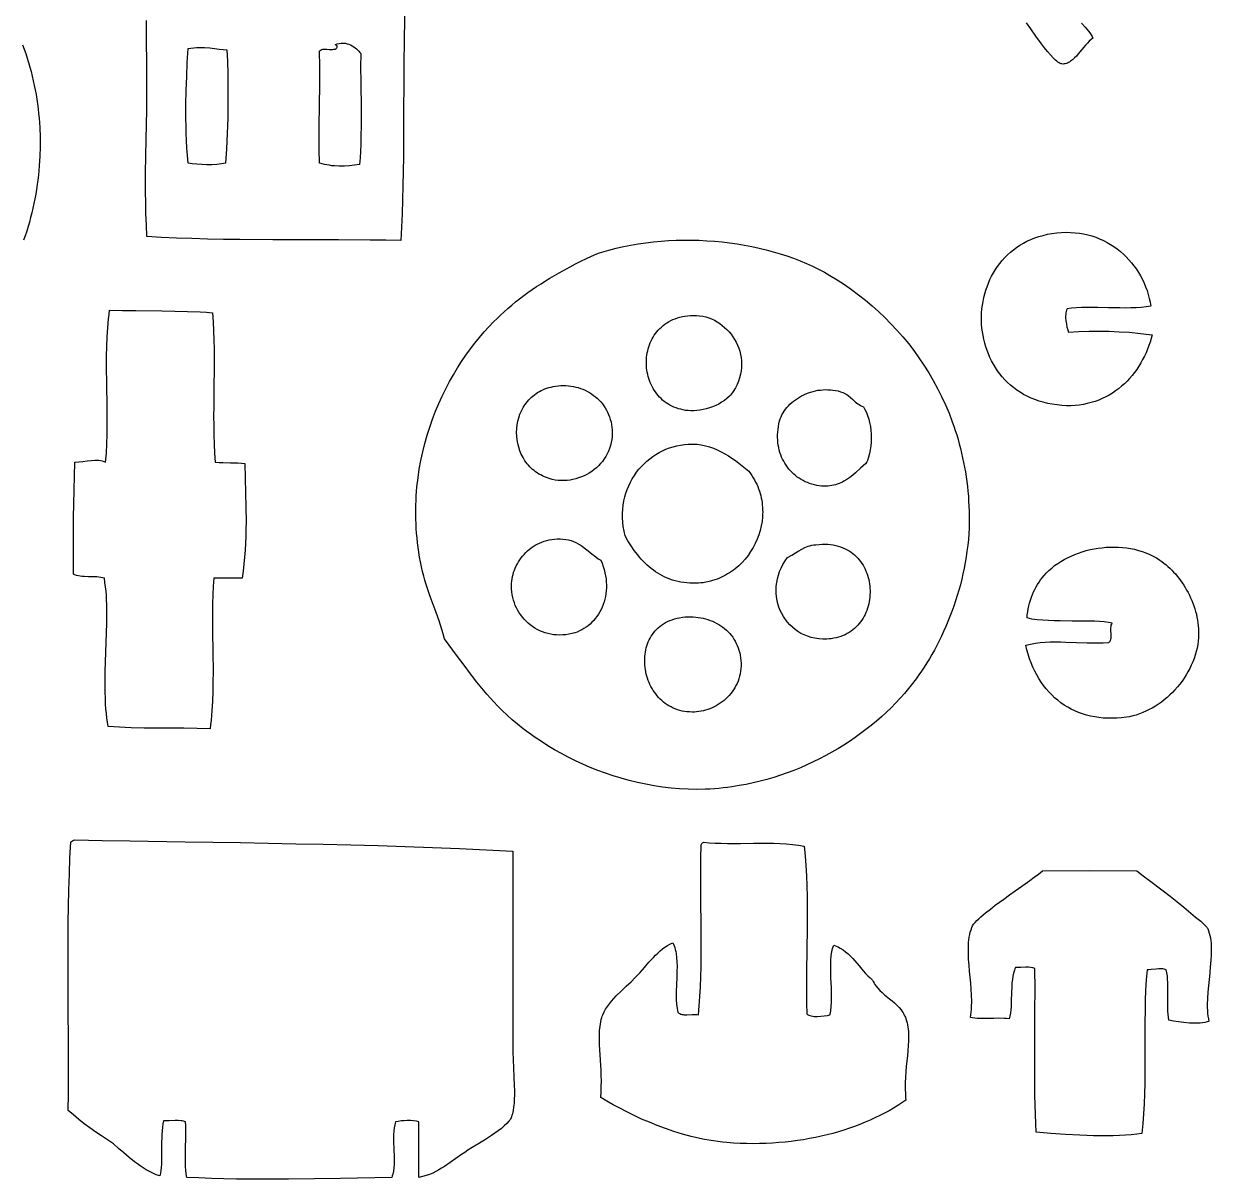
# Model space of a CAD drawing. Extents: x 4.8 to 43.2, y 0 to 48.
# Drawn here: x 24.42 to 35.92, y 25.02 to 36.21 of the extents above; entities that cross this region are included whole.
import ezdxf

# ---------------------------------------------------------------- set-up
doc = ezdxf.new("R2010")
doc.units = 0
doc.layers.add('Default_Layer', color=1, linetype='CONTINUOUS')

msp = doc.modelspace()

# ---------------------------------------------------------------- linework, layer by layer
at = {"layer": 'Default_Layer'}
for points in [[(28.105, 36.37), (28.101, 36.082), (28.098, 35.791), (28.095, 35.209), (28.093, 34.923), (28.09, 34.782), (28.088, 34.643), (28.084, 34.506), (28.079, 34.371), (28.074, 34.24), (28.067, 34.111), (28.067, 34.111), (27.922, 34.114), (27.772, 34.116), (27.464, 34.118), (26.828, 34.119), (26.509, 34.121), (26.352, 34.123), (26.196, 34.126), (26.044, 34.13), (25.895, 34.135), (25.75, 34.142), (25.609, 34.15), (25.604, 34.265), (25.6, 34.375), (25.598, 34.479), (25.596, 34.579), (25.596, 34.673), (25.596, 34.763), (25.598, 34.932), (25.602, 35.089), (25.606, 35.235), (25.609, 35.374), (25.609, 35.51), (25.607, 35.84), (25.606, 36.035), (25.606, 36.243)], [(34.658, 36.218), (34.693, 36.179), (34.725, 36.141), (34.739, 36.123), (34.751, 36.105), (34.761, 36.088), (34.769, 36.072), (34.751, 36.059), (34.733, 36.043), (34.716, 36.025), (34.698, 36.005), (34.663, 35.962), (34.627, 35.919), (34.609, 35.899), (34.59, 35.88), (34.572, 35.862), (34.552, 35.848), (34.542, 35.841), (34.532, 35.835), (34.522, 35.831), (34.512, 35.827), (34.501, 35.824), (34.491, 35.822), (34.48, 35.821), (34.469, 35.822), (34.461, 35.823), (34.451, 35.827), (34.442, 35.832), (34.431, 35.839), (34.42, 35.848), (34.408, 35.858), (34.383, 35.883), (34.357, 35.912), (34.329, 35.944), (34.301, 35.979), (34.273, 36.016), (34.217, 36.091), (34.167, 36.161), (34.125, 36.22)], [(24.405, 36.007), (24.421, 35.964), (24.436, 35.922), (24.45, 35.879), (24.463, 35.835), (24.476, 35.792), (24.487, 35.748), (24.498, 35.704), (24.509, 35.659), (24.518, 35.615), (24.527, 35.57), (24.535, 35.525), (24.543, 35.48), (24.549, 35.435), (24.555, 35.389), (24.56, 35.343), (24.565, 35.298), (24.568, 35.252), (24.571, 35.206), (24.575, 35.114), (24.575, 35.021), (24.573, 34.929), (24.567, 34.837), (24.563, 34.79), (24.559, 34.744), (24.553, 34.698), (24.547, 34.653), (24.54, 34.607), (24.533, 34.561), (24.524, 34.516), (24.515, 34.47), (24.505, 34.425), (24.495, 34.38), (24.483, 34.336), (24.471, 34.291), (24.459, 34.247), (24.445, 34.203), (24.431, 34.159), (24.415, 34.115)]]:
    msp.add_lwpolyline(points, dxfattribs=at)
for points in [[(27.668, 34.849), (27.619, 34.841), (27.569, 34.836), (27.521, 34.833), (27.472, 34.833), (27.424, 34.835), (27.4, 34.837), (27.376, 34.841), (27.352, 34.844), (27.328, 34.849), (27.305, 34.854), (27.281, 34.86), (27.278, 34.993), (27.277, 35.123), (27.278, 35.254), (27.279, 35.386), (27.282, 35.657), (27.282, 35.799), (27.281, 35.947), (27.288, 35.954), (27.295, 35.959), (27.303, 35.962), (27.312, 35.964), (27.321, 35.965), (27.331, 35.965), (27.352, 35.964), (27.374, 35.962), (27.397, 35.961), (27.409, 35.962), (27.42, 35.964), (27.432, 35.967), (27.443, 35.972), (27.448, 35.978), (27.451, 35.984), (27.452, 35.989), (27.452, 35.994), (27.45, 35.998), (27.446, 36.002), (27.44, 36.006), (27.431, 36.008), (27.452, 36.016), (27.472, 36.021), (27.491, 36.023), (27.51, 36.023), (27.529, 36.022), (27.547, 36.018), (27.565, 36.013), (27.581, 36.006), (27.597, 35.998), (27.612, 35.989), (27.626, 35.979), (27.639, 35.969), (27.651, 35.957), (27.662, 35.946), (27.672, 35.934), (27.68, 35.922), (27.678, 35.787), (27.679, 35.651), (27.682, 35.377), (27.682, 35.241), (27.681, 35.107), (27.679, 35.041), (27.677, 34.976), (27.673, 34.912), (27.668, 34.849)], [(26.382, 35.958), (26.385, 35.905), (26.388, 35.848), (26.393, 35.723), (26.394, 35.588), (26.394, 35.444), (26.391, 35.296), (26.386, 35.147), (26.379, 35.001), (26.37, 34.86), (26.351, 34.857), (26.33, 34.854), (26.286, 34.849), (26.238, 34.846), (26.189, 34.846), (26.14, 34.847), (26.092, 34.85), (26.048, 34.855), (26.008, 34.86), (26.002, 34.935), (25.997, 35.008), (25.993, 35.08), (25.99, 35.151), (25.988, 35.221), (25.987, 35.291), (25.986, 35.36), (25.986, 35.429), (25.989, 35.565), (25.994, 35.701), (26, 35.836), (26.008, 35.972), (26.035, 35.976), (26.062, 35.979), (26.089, 35.981), (26.116, 35.982), (26.142, 35.982), (26.168, 35.981), (26.217, 35.978), (26.264, 35.973), (26.308, 35.967), (26.347, 35.962), (26.382, 35.958)], [(35.33, 33.476), (35.285, 33.469), (35.237, 33.464), (35.188, 33.461), (35.136, 33.459), (35.084, 33.458), (35.03, 33.459), (34.921, 33.461), (34.813, 33.463), (34.76, 33.464), (34.708, 33.464), (34.658, 33.463), (34.609, 33.46), (34.563, 33.456), (34.519, 33.451), (34.514, 33.439), (34.51, 33.426), (34.507, 33.412), (34.506, 33.397), (34.505, 33.382), (34.505, 33.366), (34.507, 33.335), (34.512, 33.304), (34.518, 33.274), (34.525, 33.248), (34.532, 33.225), (34.634, 33.23), (34.733, 33.233), (34.829, 33.234), (34.926, 33.233), (35.024, 33.229), (35.125, 33.223), (35.231, 33.213), (35.343, 33.2), (35.334, 33.164), (35.323, 33.129), (35.311, 33.094), (35.298, 33.059), (35.284, 33.025), (35.268, 32.991), (35.251, 32.958), (35.233, 32.926), (35.214, 32.894), (35.194, 32.864), (35.172, 32.834), (35.149, 32.805), (35.125, 32.777), (35.1, 32.75), (35.074, 32.725), (35.047, 32.7), (35.018, 32.677), (34.989, 32.655), (34.958, 32.634), (34.927, 32.615), (34.894, 32.597), (34.86, 32.581), (34.825, 32.566), (34.79, 32.553), (34.753, 32.542), (34.715, 32.532), (34.677, 32.524), (34.637, 32.518), (34.596, 32.514), (34.555, 32.512), (34.512, 32.512), (34.469, 32.515), (34.422, 32.519), (34.376, 32.526), (34.332, 32.534), (34.289, 32.545), (34.248, 32.557), (34.208, 32.571), (34.17, 32.586), (34.133, 32.604), (34.097, 32.622), (34.064, 32.643), (34.031, 32.664), (34, 32.687), (33.971, 32.712), (33.943, 32.738), (33.916, 32.764), (33.891, 32.792), (33.868, 32.821), (33.846, 32.851), (33.825, 32.882), (33.806, 32.914), (33.788, 32.946), (33.772, 32.98), (33.757, 33.014), (33.744, 33.048), (33.732, 33.083), (33.722, 33.119), (33.713, 33.155), (33.706, 33.191), (33.7, 33.227), (33.695, 33.264), (33.692, 33.301), (33.691, 33.338), (33.691, 33.375), (33.692, 33.412), (33.695, 33.449), (33.7, 33.486), (33.706, 33.522), (33.713, 33.559), (33.722, 33.594), (33.732, 33.63), (33.744, 33.665), (33.757, 33.699), (33.772, 33.733), (33.788, 33.766), (33.806, 33.798), (33.825, 33.83), (33.845, 33.861), (33.867, 33.89), (33.891, 33.919), (33.916, 33.947), (33.942, 33.973), (33.97, 33.999), (33.999, 34.023), (34.03, 34.045), (34.062, 34.067), (34.096, 34.087), (34.131, 34.105), (34.168, 34.122), (34.206, 34.137), (34.246, 34.151), (34.287, 34.162), (34.329, 34.172), (34.373, 34.18), (34.419, 34.186), (34.464, 34.19), (34.509, 34.192), (34.553, 34.191), (34.596, 34.188), (34.638, 34.183), (34.679, 34.176), (34.72, 34.167), (34.759, 34.156), (34.797, 34.143), (34.834, 34.129), (34.871, 34.112), (34.906, 34.094), (34.94, 34.074), (34.973, 34.053), (35.004, 34.03), (35.035, 34.006), (35.064, 33.981), (35.092, 33.954), (35.118, 33.926), (35.144, 33.896), (35.167, 33.866), (35.19, 33.835), (35.211, 33.802), (35.23, 33.769), (35.248, 33.734), (35.265, 33.699), (35.28, 33.664), (35.293, 33.627), (35.305, 33.59), (35.315, 33.552), (35.323, 33.514), (35.33, 33.476)], [(28.491, 30.255), (28.479, 30.301), (28.466, 30.344), (28.453, 30.387), (28.439, 30.428), (28.411, 30.508), (28.382, 30.586), (28.353, 30.663), (28.326, 30.741), (28.313, 30.781), (28.301, 30.821), (28.289, 30.862), (28.279, 30.905), (28.268, 30.952), (28.259, 30.999), (28.25, 31.046), (28.242, 31.092), (28.235, 31.139), (28.23, 31.185), (28.225, 31.232), (28.22, 31.278), (28.217, 31.323), (28.215, 31.369), (28.213, 31.414), (28.212, 31.46), (28.212, 31.504), (28.213, 31.549), (28.215, 31.594), (28.217, 31.638), (28.22, 31.682), (28.224, 31.725), (28.234, 31.812), (28.246, 31.897), (28.262, 31.982), (28.28, 32.065), (28.3, 32.146), (28.323, 32.227), (28.348, 32.305), (28.375, 32.383), (28.404, 32.458), (28.435, 32.533), (28.468, 32.605), (28.503, 32.676), (28.539, 32.745), (28.577, 32.812), (28.616, 32.878), (28.656, 32.941), (28.698, 33.002), (28.741, 33.062), (28.784, 33.119), (28.829, 33.174), (28.874, 33.227), (28.92, 33.277), (28.966, 33.325), (28.999, 33.358), (29.033, 33.39), (29.068, 33.422), (29.104, 33.454), (29.141, 33.486), (29.179, 33.517), (29.218, 33.548), (29.258, 33.578), (29.298, 33.608), (29.34, 33.637), (29.382, 33.666), (29.425, 33.694), (29.468, 33.722), (29.512, 33.748), (29.557, 33.774), (29.602, 33.799), (29.707, 33.857), (29.759, 33.885), (29.812, 33.913), (29.864, 33.939), (29.915, 33.962), (29.965, 33.983), (29.99, 33.992), (30.014, 34), (30.083, 34.019), (30.153, 34.037), (30.223, 34.053), (30.295, 34.068), (30.367, 34.08), (30.44, 34.09), (30.513, 34.099), (30.587, 34.106), (30.661, 34.111), (30.735, 34.114), (30.809, 34.116), (30.883, 34.116), (30.957, 34.114), (31.031, 34.11), (31.105, 34.105), (31.178, 34.098), (31.251, 34.089), (31.324, 34.079), (31.395, 34.067), (31.466, 34.053), (31.536, 34.038), (31.605, 34.022), (31.673, 34.004), (31.74, 33.984), (31.806, 33.963), (31.87, 33.94), (31.933, 33.916), (31.995, 33.891), (32.054, 33.864), (32.112, 33.835), (32.169, 33.805), (32.223, 33.774), (32.294, 33.73), (32.364, 33.685), (32.433, 33.637), (32.5, 33.586), (32.566, 33.534), (32.631, 33.48), (32.694, 33.424), (32.755, 33.366), (32.814, 33.306), (32.872, 33.244), (32.928, 33.18), (32.983, 33.114), (33.035, 33.046), (33.085, 32.976), (33.133, 32.905), (33.18, 32.832), (33.223, 32.757), (33.265, 32.68), (33.304, 32.602), (33.341, 32.522), (33.376, 32.44), (33.407, 32.357), (33.422, 32.315), (33.437, 32.272), (33.45, 32.229), (33.463, 32.186), (33.475, 32.142), (33.487, 32.098), (33.498, 32.053), (33.508, 32.008), (33.517, 31.963), (33.526, 31.917), (33.534, 31.871), (33.541, 31.824), (33.548, 31.778), (33.554, 31.73), (33.558, 31.683), (33.563, 31.635), (33.566, 31.587), (33.569, 31.538), (33.57, 31.489), (33.571, 31.44), (33.571, 31.384), (33.57, 31.327), (33.567, 31.271), (33.563, 31.215), (33.557, 31.16), (33.55, 31.104), (33.542, 31.049), (33.533, 30.994), (33.523, 30.939), (33.511, 30.885), (33.499, 30.831), (33.486, 30.778), (33.471, 30.725), (33.456, 30.673), (33.439, 30.621), (33.422, 30.57), (33.404, 30.52), (33.385, 30.47), (33.366, 30.421), (33.345, 30.373), (33.324, 30.326), (33.303, 30.279), (33.28, 30.234), (33.258, 30.189), (33.234, 30.145), (33.21, 30.102), (33.186, 30.06), (33.161, 30.02), (33.136, 29.98), (33.111, 29.942), (33.085, 29.904), (33.059, 29.868), (33.022, 29.82), (32.984, 29.772), (32.944, 29.725), (32.902, 29.678), (32.859, 29.632), (32.815, 29.587), (32.769, 29.543), (32.722, 29.5), (32.673, 29.457), (32.623, 29.416), (32.572, 29.376), (32.52, 29.336), (32.466, 29.298), (32.411, 29.26), (32.356, 29.224), (32.299, 29.189), (32.241, 29.155), (32.182, 29.123), (32.122, 29.092), (32.061, 29.062), (31.999, 29.033), (31.937, 29.006), (31.873, 28.98), (31.809, 28.956), (31.745, 28.934), (31.679, 28.912), (31.613, 28.893), (31.546, 28.875), (31.479, 28.859), (31.411, 28.844), (31.343, 28.832), (31.274, 28.821), (31.231, 28.815), (31.189, 28.81), (31.146, 28.805), (31.104, 28.802), (31.061, 28.799), (31.019, 28.797), (30.935, 28.796), (30.851, 28.797), (30.767, 28.802), (30.684, 28.809), (30.602, 28.818), (30.52, 28.83), (30.439, 28.845), (30.359, 28.862), (30.28, 28.881), (30.202, 28.903), (30.125, 28.927), (30.049, 28.952), (29.974, 28.98), (29.901, 29.009), (29.829, 29.04), (29.758, 29.073), (29.689, 29.107), (29.622, 29.143), (29.556, 29.18), (29.491, 29.219), (29.429, 29.258), (29.368, 29.299), (29.31, 29.341), (29.253, 29.383), (29.199, 29.427), (29.146, 29.471), (29.096, 29.515), (29.048, 29.561), (29.003, 29.606), (28.969, 29.643), (28.935, 29.68), (28.902, 29.718), (28.869, 29.757), (28.805, 29.835), (28.742, 29.916), (28.68, 29.999), (28.618, 30.083), (28.491, 30.255)], [(26.245, 33.412), (26.251, 33.326), (26.255, 33.238), (26.258, 33.149), (26.259, 33.059), (26.26, 32.967), (26.259, 32.875), (26.258, 32.689), (26.256, 32.503), (26.255, 32.411), (26.256, 32.319), (26.257, 32.229), (26.26, 32.139), (26.264, 32.052), (26.27, 31.966), (26.307, 31.962), (26.344, 31.961), (26.418, 31.959), (26.49, 31.958), (26.524, 31.956), (26.557, 31.952), (26.565, 31.667), (26.568, 31.527), (26.569, 31.387), (26.568, 31.318), (26.567, 31.249), (26.564, 31.18), (26.56, 31.112), (26.555, 31.044), (26.549, 30.976), (26.541, 30.908), (26.532, 30.841), (26.395, 30.842), (26.258, 30.841), (26.252, 30.763), (26.248, 30.681), (26.245, 30.596), (26.244, 30.507), (26.244, 30.415), (26.245, 30.321), (26.247, 30.129), (26.249, 29.935), (26.248, 29.838), (26.246, 29.743), (26.243, 29.649), (26.238, 29.557), (26.23, 29.467), (26.225, 29.424), (26.22, 29.381), (26.096, 29.385), (25.968, 29.388), (25.708, 29.389), (25.581, 29.39), (25.458, 29.393), (25.399, 29.395), (25.342, 29.398), (25.287, 29.402), (25.234, 29.406), (25.227, 29.448), (25.221, 29.49), (25.216, 29.532), (25.212, 29.576), (25.209, 29.62), (25.207, 29.664), (25.204, 29.754), (25.204, 29.846), (25.206, 29.939), (25.209, 30.032), (25.212, 30.126), (25.219, 30.313), (25.221, 30.405), (25.222, 30.497), (25.22, 30.586), (25.219, 30.63), (25.216, 30.674), (25.213, 30.716), (25.209, 30.759), (25.203, 30.8), (25.197, 30.841), (25.181, 30.846), (25.163, 30.849), (25.144, 30.852), (25.125, 30.854), (25.084, 30.855), (25.043, 30.856), (25.002, 30.858), (24.982, 30.859), (24.963, 30.861), (24.945, 30.864), (24.927, 30.868), (24.911, 30.873), (24.897, 30.88), (24.897, 31.163), (24.899, 31.43), (24.903, 31.694), (24.91, 31.966), (24.951, 31.969), (24.99, 31.973), (25.03, 31.978), (25.068, 31.982), (25.105, 31.984), (25.123, 31.984), (25.141, 31.983), (25.159, 31.98), (25.176, 31.977), (25.192, 31.972), (25.209, 31.966), (25.216, 32.053), (25.221, 32.142), (25.224, 32.234), (25.225, 32.327), (25.224, 32.422), (25.223, 32.517), (25.22, 32.709), (25.218, 32.9), (25.218, 32.994), (25.22, 33.087), (25.223, 33.178), (25.229, 33.267), (25.236, 33.354), (25.242, 33.396), (25.247, 33.437), (25.373, 33.435), (25.5, 33.434), (25.753, 33.431), (25.879, 33.429), (26.003, 33.426), (26.125, 33.42), (26.185, 33.417), (26.245, 33.412)], [(30.9, 33.387), (30.931, 33.387), (30.961, 33.384), (30.991, 33.379), (31.02, 33.372), (31.049, 33.363), (31.077, 33.352), (31.104, 33.339), (31.13, 33.325), (31.156, 33.308), (31.18, 33.29), (31.203, 33.271), (31.226, 33.25), (31.246, 33.227), (31.266, 33.204), (31.284, 33.179), (31.3, 33.153), (31.315, 33.126), (31.328, 33.098), (31.34, 33.069), (31.349, 33.039), (31.357, 33.009), (31.363, 32.978), (31.366, 32.947), (31.367, 32.915), (31.366, 32.882), (31.363, 32.849), (31.357, 32.817), (31.348, 32.783), (31.337, 32.75), (31.323, 32.717), (31.307, 32.684), (31.287, 32.651), (31.279, 32.639), (31.269, 32.627), (31.259, 32.615), (31.249, 32.603), (31.226, 32.582), (31.201, 32.562), (31.174, 32.545), (31.146, 32.528), (31.117, 32.514), (31.087, 32.502), (31.056, 32.491), (31.025, 32.482), (30.994, 32.474), (30.964, 32.469), (30.934, 32.465), (30.905, 32.463), (30.877, 32.463), (30.85, 32.465), (30.825, 32.467), (30.801, 32.472), (30.778, 32.477), (30.755, 32.483), (30.733, 32.49), (30.712, 32.499), (30.692, 32.508), (30.673, 32.518), (30.654, 32.529), (30.636, 32.541), (30.619, 32.554), (30.603, 32.567), (30.587, 32.581), (30.572, 32.596), (30.558, 32.612), (30.545, 32.628), (30.533, 32.645), (30.521, 32.662), (30.511, 32.68), (30.501, 32.698), (30.492, 32.717), (30.483, 32.736), (30.476, 32.755), (30.469, 32.775), (30.463, 32.795), (30.458, 32.815), (30.454, 32.836), (30.451, 32.856), (30.448, 32.877), (30.447, 32.898), (30.446, 32.919), (30.446, 32.94), (30.447, 32.961), (30.448, 32.981), (30.451, 33.002), (30.454, 33.023), (30.458, 33.043), (30.463, 33.063), (30.469, 33.083), (30.476, 33.103), (30.483, 33.122), (30.492, 33.141), (30.501, 33.159), (30.511, 33.177), (30.522, 33.195), (30.534, 33.212), (30.547, 33.229), (30.561, 33.245), (30.575, 33.26), (30.591, 33.274), (30.607, 33.288), (30.624, 33.301), (30.642, 33.314), (30.661, 33.325), (30.681, 33.336), (30.702, 33.346), (30.723, 33.355), (30.746, 33.363), (30.769, 33.369), (30.794, 33.375), (30.819, 33.38), (30.845, 33.383), (30.872, 33.386), (30.9, 33.387)], [(29.565, 32.701), (29.591, 32.705), (29.616, 32.707), (29.641, 32.707), (29.666, 32.707), (29.69, 32.705), (29.715, 32.702), (29.739, 32.698), (29.763, 32.693), (29.786, 32.687), (29.809, 32.679), (29.831, 32.671), (29.853, 32.661), (29.874, 32.65), (29.895, 32.639), (29.915, 32.626), (29.934, 32.612), (29.953, 32.598), (29.971, 32.582), (29.988, 32.566), (30.004, 32.548), (30.019, 32.53), (30.033, 32.511), (30.047, 32.491), (30.059, 32.47), (30.07, 32.449), (30.08, 32.427), (30.089, 32.404), (30.096, 32.38), (30.103, 32.355), (30.108, 32.33), (30.112, 32.304), (30.114, 32.278), (30.115, 32.246), (30.114, 32.215), (30.111, 32.185), (30.105, 32.155), (30.098, 32.126), (30.089, 32.098), (30.078, 32.071), (30.066, 32.045), (30.052, 32.02), (30.036, 31.996), (30.019, 31.973), (30.001, 31.951), (29.981, 31.93), (29.961, 31.911), (29.939, 31.893), (29.916, 31.876), (29.892, 31.86), (29.868, 31.846), (29.842, 31.833), (29.816, 31.822), (29.789, 31.812), (29.762, 31.803), (29.734, 31.797), (29.706, 31.792), (29.678, 31.788), (29.649, 31.787), (29.62, 31.787), (29.591, 31.789), (29.562, 31.792), (29.534, 31.798), (29.505, 31.806), (29.477, 31.816), (29.458, 31.823), (29.44, 31.832), (29.422, 31.841), (29.405, 31.85), (29.389, 31.861), (29.373, 31.872), (29.358, 31.883), (29.343, 31.895), (29.33, 31.908), (29.316, 31.921), (29.304, 31.935), (29.292, 31.949), (29.281, 31.963), (29.27, 31.978), (29.251, 32.009), (29.234, 32.042), (29.22, 32.075), (29.209, 32.11), (29.2, 32.145), (29.193, 32.181), (29.19, 32.217), (29.189, 32.253), (29.19, 32.29), (29.194, 32.326), (29.201, 32.361), (29.21, 32.396), (29.221, 32.43), (29.236, 32.463), (29.253, 32.495), (29.262, 32.51), (29.272, 32.525), (29.283, 32.54), (29.295, 32.554), (29.307, 32.568), (29.319, 32.581), (29.333, 32.594), (29.347, 32.606), (29.361, 32.618), (29.377, 32.629), (29.392, 32.639), (29.409, 32.649), (29.426, 32.658), (29.444, 32.666), (29.463, 32.674), (29.482, 32.681), (29.502, 32.687), (29.522, 32.693), (29.544, 32.698), (29.565, 32.701)], [(32.547, 32.501), (32.555, 32.489), (32.562, 32.476), (32.576, 32.447), (32.588, 32.416), (32.598, 32.383), (32.607, 32.348), (32.614, 32.312), (32.619, 32.275), (32.622, 32.236), (32.623, 32.198), (32.622, 32.16), (32.619, 32.122), (32.613, 32.085), (32.606, 32.049), (32.597, 32.015), (32.585, 31.982), (32.579, 31.967), (32.572, 31.952), (32.546, 31.93), (32.52, 31.907), (32.469, 31.861), (32.443, 31.839), (32.415, 31.818), (32.387, 31.798), (32.358, 31.78), (32.343, 31.772), (32.327, 31.764), (32.311, 31.758), (32.294, 31.751), (32.277, 31.746), (32.26, 31.741), (32.241, 31.738), (32.223, 31.735), (32.203, 31.733), (32.183, 31.732), (32.163, 31.733), (32.141, 31.734), (32.119, 31.737), (32.096, 31.74), (32.072, 31.746), (32.048, 31.752), (32.026, 31.759), (32.005, 31.767), (31.984, 31.776), (31.964, 31.786), (31.945, 31.797), (31.926, 31.809), (31.907, 31.821), (31.89, 31.835), (31.873, 31.85), (31.856, 31.865), (31.841, 31.881), (31.826, 31.898), (31.812, 31.916), (31.799, 31.935), (31.786, 31.954), (31.775, 31.974), (31.765, 31.994), (31.755, 32.015), (31.746, 32.037), (31.739, 32.06), (31.732, 32.083), (31.727, 32.106), (31.722, 32.13), (31.719, 32.154), (31.717, 32.179), (31.716, 32.205), (31.716, 32.23), (31.717, 32.257), (31.72, 32.283), (31.724, 32.31), (31.729, 32.337), (31.736, 32.364), (31.742, 32.384), (31.75, 32.404), (31.758, 32.423), (31.769, 32.442), (31.78, 32.46), (31.792, 32.477), (31.806, 32.494), (31.821, 32.511), (31.836, 32.527), (31.853, 32.542), (31.871, 32.557), (31.889, 32.57), (31.908, 32.583), (31.928, 32.596), (31.949, 32.607), (31.97, 32.618), (31.991, 32.627), (32.014, 32.636), (32.036, 32.644), (32.06, 32.65), (32.083, 32.656), (32.107, 32.661), (32.131, 32.664), (32.155, 32.666), (32.179, 32.668), (32.204, 32.667), (32.228, 32.666), (32.252, 32.664), (32.277, 32.66), (32.301, 32.655), (32.325, 32.648), (32.348, 32.64), (32.362, 32.634), (32.374, 32.627), (32.387, 32.619), (32.399, 32.611), (32.422, 32.591), (32.445, 32.571), (32.468, 32.551), (32.492, 32.531), (32.505, 32.523), (32.518, 32.515), (32.532, 32.507), (32.547, 32.501)], [(31.437, 31.877), (31.452, 31.857), (31.467, 31.836), (31.48, 31.815), (31.492, 31.794), (31.503, 31.773), (31.514, 31.751), (31.523, 31.729), (31.532, 31.707), (31.54, 31.685), (31.547, 31.663), (31.553, 31.641), (31.558, 31.618), (31.562, 31.596), (31.566, 31.573), (31.568, 31.55), (31.57, 31.528), (31.571, 31.505), (31.572, 31.482), (31.571, 31.46), (31.57, 31.437), (31.565, 31.392), (31.557, 31.348), (31.547, 31.304), (31.534, 31.261), (31.518, 31.219), (31.499, 31.177), (31.479, 31.138), (31.455, 31.099), (31.43, 31.062), (31.402, 31.027), (31.372, 30.994), (31.34, 30.962), (31.306, 30.933), (31.288, 30.919), (31.27, 30.906), (31.251, 30.894), (31.232, 30.882), (31.213, 30.87), (31.193, 30.86), (31.172, 30.85), (31.152, 30.841), (31.13, 30.832), (31.109, 30.825), (31.087, 30.818), (31.065, 30.812), (31.042, 30.806), (31.02, 30.802), (30.996, 30.798), (30.973, 30.796), (30.949, 30.794), (30.925, 30.793), (30.895, 30.793), (30.865, 30.794), (30.836, 30.796), (30.807, 30.799), (30.779, 30.804), (30.752, 30.809), (30.725, 30.816), (30.699, 30.823), (30.674, 30.832), (30.649, 30.842), (30.625, 30.852), (30.601, 30.864), (30.578, 30.876), (30.556, 30.89), (30.534, 30.904), (30.513, 30.919), (30.492, 30.935), (30.472, 30.952), (30.452, 30.969), (30.433, 30.987), (30.414, 31.006), (30.396, 31.025), (30.378, 31.046), (30.361, 31.067), (30.328, 31.11), (30.297, 31.156), (30.267, 31.204), (30.239, 31.253), (30.229, 31.298), (30.222, 31.341), (30.217, 31.385), (30.215, 31.427), (30.214, 31.469), (30.217, 31.51), (30.221, 31.55), (30.228, 31.59), (30.236, 31.628), (30.247, 31.666), (30.26, 31.702), (30.274, 31.737), (30.291, 31.772), (30.309, 31.805), (30.329, 31.836), (30.35, 31.867), (30.373, 31.896), (30.397, 31.924), (30.423, 31.95), (30.45, 31.975), (30.478, 31.998), (30.507, 32.02), (30.538, 32.04), (30.57, 32.059), (30.602, 32.075), (30.635, 32.09), (30.67, 32.103), (30.704, 32.114), (30.74, 32.124), (30.776, 32.131), (30.813, 32.136), (30.85, 32.139), (30.872, 32.14), (30.893, 32.14), (30.915, 32.139), (30.936, 32.138), (30.956, 32.135), (30.977, 32.132), (31.017, 32.124), (31.056, 32.113), (31.095, 32.1), (31.132, 32.084), (31.169, 32.066), (31.205, 32.047), (31.24, 32.026), (31.274, 32.004), (31.308, 31.98), (31.341, 31.955), (31.374, 31.93), (31.437, 31.877)], [(30.003, 31.016), (30.016, 30.986), (30.027, 30.955), (30.036, 30.924), (30.044, 30.894), (30.05, 30.864), (30.055, 30.834), (30.057, 30.805), (30.059, 30.775), (30.058, 30.747), (30.057, 30.718), (30.053, 30.691), (30.049, 30.664), (30.043, 30.637), (30.036, 30.611), (30.027, 30.586), (30.017, 30.561), (30.006, 30.537), (29.994, 30.514), (29.981, 30.492), (29.967, 30.471), (29.951, 30.451), (29.935, 30.432), (29.918, 30.414), (29.9, 30.397), (29.881, 30.381), (29.861, 30.366), (29.84, 30.353), (29.819, 30.34), (29.797, 30.33), (29.774, 30.32), (29.751, 30.312), (29.727, 30.306), (29.696, 30.299), (29.665, 30.294), (29.635, 30.292), (29.605, 30.291), (29.576, 30.292), (29.547, 30.294), (29.519, 30.299), (29.491, 30.305), (29.465, 30.313), (29.439, 30.322), (29.413, 30.333), (29.389, 30.345), (29.366, 30.358), (29.343, 30.373), (29.321, 30.389), (29.301, 30.406), (29.281, 30.424), (29.263, 30.443), (29.245, 30.464), (29.229, 30.485), (29.214, 30.507), (29.2, 30.53), (29.188, 30.554), (29.176, 30.578), (29.167, 30.603), (29.158, 30.629), (29.151, 30.655), (29.146, 30.682), (29.142, 30.709), (29.14, 30.737), (29.139, 30.765), (29.14, 30.793), (29.142, 30.814), (29.145, 30.835), (29.149, 30.857), (29.154, 30.878), (29.16, 30.899), (29.168, 30.919), (29.176, 30.94), (29.185, 30.96), (29.196, 30.98), (29.207, 31), (29.219, 31.019), (29.232, 31.037), (29.246, 31.055), (29.261, 31.072), (29.277, 31.089), (29.293, 31.105), (29.311, 31.12), (29.329, 31.134), (29.348, 31.148), (29.368, 31.16), (29.389, 31.172), (29.411, 31.182), (29.433, 31.191), (29.456, 31.2), (29.48, 31.206), (29.504, 31.212), (29.53, 31.216), (29.555, 31.219), (29.582, 31.221), (29.609, 31.221), (29.637, 31.22), (29.666, 31.217), (29.692, 31.212), (29.717, 31.205), (29.741, 31.197), (29.763, 31.187), (29.784, 31.175), (29.805, 31.163), (29.824, 31.15), (29.843, 31.136), (29.881, 31.106), (29.919, 31.075), (29.939, 31.06), (29.959, 31.045), (29.98, 31.03), (30.003, 31.016)], [(31.811, 31.041), (31.854, 31.065), (31.89, 31.086), (31.922, 31.106), (31.951, 31.123), (31.981, 31.138), (31.996, 31.144), (32.012, 31.15), (32.028, 31.155), (32.046, 31.16), (32.066, 31.163), (32.086, 31.166), (32.117, 31.169), (32.146, 31.171), (32.174, 31.171), (32.202, 31.17), (32.229, 31.167), (32.254, 31.164), (32.279, 31.159), (32.303, 31.152), (32.326, 31.145), (32.348, 31.137), (32.369, 31.127), (32.39, 31.117), (32.409, 31.106), (32.428, 31.093), (32.445, 31.08), (32.462, 31.066), (32.478, 31.051), (32.493, 31.036), (32.507, 31.02), (32.52, 31.003), (32.532, 30.985), (32.543, 30.967), (32.554, 30.948), (32.564, 30.929), (32.572, 30.91), (32.58, 30.89), (32.587, 30.87), (32.593, 30.849), (32.598, 30.828), (32.603, 30.807), (32.606, 30.786), (32.609, 30.764), (32.61, 30.742), (32.611, 30.721), (32.611, 30.699), (32.61, 30.678), (32.608, 30.656), (32.606, 30.634), (32.602, 30.613), (32.598, 30.592), (32.592, 30.571), (32.586, 30.551), (32.579, 30.53), (32.571, 30.51), (32.563, 30.491), (32.553, 30.472), (32.543, 30.453), (32.531, 30.435), (32.519, 30.418), (32.506, 30.401), (32.492, 30.385), (32.478, 30.37), (32.462, 30.355), (32.446, 30.341), (32.428, 30.328), (32.41, 30.316), (32.391, 30.305), (32.371, 30.294), (32.351, 30.285), (32.329, 30.277), (32.307, 30.27), (32.284, 30.264), (32.26, 30.259), (32.235, 30.255), (32.214, 30.253), (32.193, 30.252), (32.173, 30.252), (32.153, 30.252), (32.114, 30.254), (32.077, 30.26), (32.041, 30.268), (32.006, 30.279), (31.974, 30.292), (31.942, 30.307), (31.913, 30.325), (31.885, 30.344), (31.859, 30.366), (31.834, 30.389), (31.812, 30.414), (31.791, 30.441), (31.773, 30.469), (31.756, 30.498), (31.742, 30.529), (31.729, 30.56), (31.719, 30.593), (31.712, 30.626), (31.706, 30.66), (31.703, 30.695), (31.702, 30.729), (31.703, 30.765), (31.708, 30.8), (31.714, 30.835), (31.724, 30.871), (31.736, 30.906), (31.75, 30.94), (31.768, 30.975), (31.788, 31.008), (31.811, 31.041)], [(34.12, 30.192), (34.165, 30.203), (34.212, 30.211), (34.259, 30.217), (34.307, 30.221), (34.356, 30.224), (34.406, 30.225), (34.456, 30.224), (34.507, 30.223), (34.61, 30.22), (34.714, 30.216), (34.765, 30.215), (34.817, 30.214), (34.868, 30.215), (34.92, 30.217), (34.924, 30.219), (34.928, 30.222), (34.935, 30.23), (34.94, 30.239), (34.943, 30.25), (34.945, 30.262), (34.946, 30.275), (34.945, 30.304), (34.944, 30.333), (34.944, 30.361), (34.945, 30.374), (34.947, 30.386), (34.951, 30.397), (34.956, 30.406), (34.938, 30.41), (34.919, 30.413), (34.878, 30.418), (34.833, 30.422), (34.784, 30.424), (34.733, 30.426), (34.679, 30.426), (34.567, 30.426), (34.452, 30.427), (34.394, 30.428), (34.338, 30.43), (34.283, 30.434), (34.23, 30.439), (34.179, 30.446), (34.155, 30.451), (34.132, 30.456), (34.134, 30.486), (34.138, 30.515), (34.143, 30.544), (34.149, 30.573), (34.156, 30.601), (34.164, 30.629), (34.174, 30.656), (34.184, 30.682), (34.195, 30.708), (34.207, 30.733), (34.22, 30.757), (34.234, 30.781), (34.248, 30.803), (34.263, 30.825), (34.279, 30.846), (34.296, 30.866), (34.319, 30.892), (34.344, 30.917), (34.37, 30.94), (34.398, 30.963), (34.428, 30.984), (34.458, 31.004), (34.491, 31.023), (34.524, 31.04), (34.558, 31.056), (34.593, 31.071), (34.63, 31.085), (34.666, 31.097), (34.704, 31.108), (34.742, 31.118), (34.781, 31.126), (34.82, 31.132), (34.859, 31.137), (34.899, 31.141), (34.938, 31.143), (34.978, 31.143), (35.017, 31.142), (35.057, 31.139), (35.096, 31.135), (35.134, 31.129), (35.172, 31.121), (35.21, 31.111), (35.247, 31.1), (35.283, 31.087), (35.319, 31.072), (35.353, 31.055), (35.386, 31.037), (35.418, 31.016), (35.438, 31.002), (35.457, 30.988), (35.477, 30.972), (35.495, 30.956), (35.514, 30.938), (35.532, 30.92), (35.55, 30.901), (35.568, 30.882), (35.585, 30.861), (35.602, 30.84), (35.618, 30.819), (35.634, 30.796), (35.649, 30.773), (35.663, 30.75), (35.677, 30.726), (35.691, 30.702), (35.703, 30.677), (35.715, 30.651), (35.727, 30.626), (35.737, 30.599), (35.747, 30.573), (35.756, 30.546), (35.764, 30.519), (35.771, 30.492), (35.777, 30.464), (35.782, 30.436), (35.786, 30.408), (35.79, 30.38), (35.792, 30.352), (35.793, 30.324), (35.793, 30.295), (35.792, 30.267), (35.789, 30.233), (35.785, 30.198), (35.778, 30.164), (35.77, 30.13), (35.76, 30.097), (35.749, 30.064), (35.737, 30.031), (35.722, 29.998), (35.707, 29.966), (35.69, 29.935), (35.672, 29.904), (35.652, 29.874), (35.632, 29.845), (35.61, 29.816), (35.587, 29.788), (35.564, 29.761), (35.539, 29.735), (35.513, 29.711), (35.487, 29.687), (35.46, 29.664), (35.432, 29.642), (35.403, 29.622), (35.374, 29.602), (35.344, 29.584), (35.314, 29.568), (35.283, 29.553), (35.252, 29.539), (35.221, 29.527), (35.189, 29.516), (35.157, 29.507), (35.125, 29.5), (35.093, 29.495), (35.047, 29.489), (35.001, 29.485), (34.957, 29.484), (34.913, 29.484), (34.87, 29.486), (34.828, 29.491), (34.787, 29.497), (34.746, 29.505), (34.707, 29.515), (34.668, 29.527), (34.631, 29.541), (34.594, 29.556), (34.559, 29.573), (34.525, 29.592), (34.491, 29.613), (34.459, 29.635), (34.428, 29.659), (34.398, 29.684), (34.37, 29.711), (34.342, 29.74), (34.316, 29.77), (34.291, 29.801), (34.268, 29.834), (34.246, 29.869), (34.225, 29.905), (34.206, 29.942), (34.188, 29.98), (34.171, 30.02), (34.156, 30.061), (34.143, 30.104), (34.131, 30.147), (34.12, 30.192)], [(30.85, 30.467), (30.875, 30.468), (30.899, 30.467), (30.924, 30.465), (30.948, 30.462), (30.972, 30.459), (30.995, 30.454), (31.018, 30.448), (31.041, 30.441), (31.063, 30.433), (31.085, 30.425), (31.106, 30.415), (31.127, 30.404), (31.147, 30.393), (31.166, 30.38), (31.185, 30.367), (31.203, 30.353), (31.22, 30.338), (31.236, 30.322), (31.252, 30.305), (31.267, 30.288), (31.281, 30.269), (31.293, 30.25), (31.305, 30.23), (31.316, 30.21), (31.326, 30.188), (31.335, 30.166), (31.342, 30.143), (31.349, 30.12), (31.354, 30.095), (31.358, 30.07), (31.361, 30.045), (31.362, 30.019), (31.362, 29.992), (31.361, 29.966), (31.358, 29.94), (31.353, 29.915), (31.348, 29.891), (31.341, 29.867), (31.333, 29.844), (31.324, 29.822), (31.313, 29.801), (31.302, 29.78), (31.289, 29.76), (31.276, 29.741), (31.262, 29.723), (31.247, 29.705), (31.231, 29.688), (31.214, 29.672), (31.197, 29.657), (31.179, 29.643), (31.16, 29.63), (31.141, 29.618), (31.122, 29.606), (31.101, 29.596), (31.081, 29.586), (31.06, 29.577), (31.039, 29.57), (31.018, 29.563), (30.997, 29.557), (30.975, 29.553), (30.953, 29.549), (30.932, 29.547), (30.91, 29.545), (30.888, 29.545), (30.863, 29.546), (30.838, 29.548), (30.814, 29.551), (30.791, 29.555), (30.768, 29.561), (30.746, 29.567), (30.725, 29.575), (30.704, 29.584), (30.684, 29.594), (30.664, 29.604), (30.646, 29.616), (30.628, 29.629), (30.611, 29.642), (30.594, 29.656), (30.579, 29.671), (30.564, 29.686), (30.549, 29.703), (30.536, 29.72), (30.523, 29.737), (30.511, 29.755), (30.5, 29.773), (30.49, 29.792), (30.48, 29.812), (30.471, 29.831), (30.463, 29.852), (30.456, 29.872), (30.45, 29.893), (30.444, 29.913), (30.44, 29.934), (30.436, 29.956), (30.433, 29.977), (30.43, 29.998), (30.429, 30.02), (30.429, 30.041), (30.429, 30.062), (30.43, 30.083), (30.433, 30.104), (30.436, 30.125), (30.44, 30.146), (30.444, 30.166), (30.45, 30.186), (30.457, 30.206), (30.464, 30.225), (30.473, 30.244), (30.483, 30.262), (30.493, 30.28), (30.504, 30.297), (30.517, 30.314), (30.53, 30.33), (30.544, 30.345), (30.56, 30.36), (30.576, 30.374), (30.593, 30.387), (30.611, 30.399), (30.63, 30.411), (30.651, 30.421), (30.672, 30.431), (30.694, 30.439), (30.718, 30.447), (30.742, 30.453), (30.767, 30.459), (30.794, 30.463), (30.821, 30.466), (30.85, 30.467)], [(24.91, 28.308), (25.177, 28.302), (25.444, 28.297), (25.979, 28.288), (26.515, 28.28), (27.05, 28.27), (27.316, 28.265), (27.582, 28.259), (27.847, 28.252), (28.111, 28.244), (28.374, 28.234), (28.635, 28.224), (28.895, 28.211), (29.153, 28.197), (29.153, 26.249), (29.155, 26.178), (29.158, 26.097), (29.163, 26.011), (29.166, 25.923), (29.167, 25.88), (29.167, 25.837), (29.166, 25.796), (29.164, 25.757), (29.16, 25.719), (29.155, 25.685), (29.148, 25.653), (29.144, 25.639), (29.14, 25.625), (29.135, 25.615), (29.129, 25.604), (29.122, 25.593), (29.114, 25.582), (29.093, 25.559), (29.069, 25.536), (29.041, 25.512), (29.011, 25.488), (28.979, 25.465), (28.946, 25.442), (28.878, 25.399), (28.814, 25.359), (28.758, 25.326), (28.716, 25.3), (28.686, 25.28), (28.656, 25.26), (28.6, 25.22), (28.546, 25.181), (28.491, 25.144), (28.463, 25.126), (28.435, 25.11), (28.406, 25.094), (28.376, 25.08), (28.345, 25.067), (28.312, 25.056), (28.278, 25.046), (28.242, 25.038), (28.242, 25.575), (28.231, 25.579), (28.218, 25.582), (28.19, 25.587), (28.161, 25.589), (28.13, 25.589), (28.099, 25.587), (28.07, 25.584), (28.042, 25.58), (28.017, 25.575), (28.012, 25.562), (28.009, 25.547), (28.003, 25.517), (27.999, 25.486), (27.997, 25.452), (27.997, 25.418), (27.998, 25.383), (28, 25.31), (28.003, 25.237), (28.003, 25.202), (28.003, 25.166), (28, 25.132), (27.996, 25.099), (27.989, 25.068), (27.985, 25.053), (27.98, 25.038), (27.483, 25.028), (27.231, 25.023), (26.979, 25.02), (26.727, 25.02), (26.602, 25.02), (26.478, 25.022), (26.355, 25.024), (26.234, 25.028), (26.113, 25.032), (25.995, 25.038), (25.99, 25.072), (25.987, 25.106), (25.984, 25.139), (25.983, 25.172), (25.982, 25.239), (25.982, 25.305), (25.985, 25.438), (25.985, 25.506), (25.985, 25.54), (25.983, 25.575), (25.973, 25.58), (25.963, 25.583), (25.951, 25.586), (25.939, 25.587), (25.913, 25.589), (25.884, 25.589), (25.826, 25.586), (25.798, 25.586), (25.771, 25.587), (25.764, 25.556), (25.759, 25.524), (25.756, 25.489), (25.753, 25.454), (25.752, 25.418), (25.751, 25.382), (25.751, 25.308), (25.751, 25.236), (25.75, 25.201), (25.749, 25.167), (25.747, 25.135), (25.744, 25.105), (25.739, 25.077), (25.733, 25.052), (25.698, 25.064), (25.665, 25.079), (25.633, 25.095), (25.603, 25.111), (25.573, 25.129), (25.545, 25.148), (25.517, 25.168), (25.49, 25.188), (25.437, 25.231), (25.386, 25.275), (25.335, 25.319), (25.284, 25.364), (25.226, 25.401), (25.169, 25.439), (25.113, 25.477), (25.057, 25.517), (25.002, 25.557), (24.949, 25.599), (24.897, 25.642), (24.847, 25.687), (24.848, 25.851), (24.849, 26.016), (24.848, 26.348), (24.847, 26.681), (24.845, 27.013), (24.846, 27.341), (24.847, 27.503), (24.849, 27.663), (24.853, 27.822), (24.858, 27.978), (24.864, 28.132), (24.872, 28.283), (24.88, 28.291), (24.889, 28.298), (24.899, 28.304), (24.91, 28.308)], [(31.973, 28.247), (31.983, 28.153), (31.99, 28.057), (31.995, 27.96), (31.999, 27.86), (32.001, 27.759), (32.002, 27.657), (32.002, 27.554), (32.001, 27.45), (31.996, 27.033), (31.995, 26.929), (31.995, 26.826), (31.996, 26.724), (31.998, 26.623), (32.006, 26.616), (32.017, 26.609), (32.028, 26.605), (32.042, 26.601), (32.056, 26.598), (32.071, 26.597), (32.087, 26.596), (32.103, 26.596), (32.136, 26.598), (32.168, 26.602), (32.198, 26.607), (32.223, 26.612), (32.227, 26.631), (32.23, 26.651), (32.235, 26.692), (32.238, 26.736), (32.239, 26.781), (32.238, 26.827), (32.237, 26.874), (32.233, 26.969), (32.231, 27.015), (32.23, 27.061), (32.23, 27.104), (32.232, 27.146), (32.235, 27.186), (32.24, 27.223), (32.244, 27.24), (32.249, 27.256), (32.254, 27.271), (32.26, 27.286), (32.276, 27.28), (32.292, 27.273), (32.307, 27.266), (32.322, 27.258), (32.35, 27.241), (32.375, 27.223), (32.4, 27.202), (32.423, 27.181), (32.444, 27.158), (32.465, 27.134), (32.506, 27.086), (32.546, 27.037), (32.567, 27.014), (32.589, 26.991), (32.611, 26.969), (32.635, 26.949), (32.642, 26.934), (32.65, 26.92), (32.658, 26.907), (32.666, 26.894), (32.685, 26.87), (32.706, 26.848), (32.728, 26.827), (32.752, 26.807), (32.8, 26.767), (32.824, 26.747), (32.848, 26.727), (32.871, 26.706), (32.893, 26.683), (32.913, 26.659), (32.922, 26.646), (32.931, 26.633), (32.939, 26.619), (32.946, 26.604), (32.953, 26.589), (32.959, 26.573), (32.965, 26.554), (32.97, 26.534), (32.975, 26.514), (32.978, 26.493), (32.981, 26.472), (32.983, 26.45), (32.984, 26.406), (32.984, 26.36), (32.981, 26.314), (32.977, 26.265), (32.973, 26.216), (32.962, 26.114), (32.958, 26.061), (32.954, 26.008), (32.952, 25.954), (32.952, 25.899), (32.954, 25.843), (32.956, 25.815), (32.959, 25.787), (32.92, 25.76), (32.879, 25.734), (32.838, 25.708), (32.795, 25.683), (32.751, 25.659), (32.705, 25.636), (32.659, 25.613), (32.611, 25.592), (32.563, 25.571), (32.513, 25.551), (32.462, 25.532), (32.411, 25.513), (32.358, 25.496), (32.305, 25.48), (32.25, 25.464), (32.195, 25.45), (32.139, 25.437), (32.082, 25.424), (32.025, 25.413), (31.967, 25.403), (31.908, 25.394), (31.848, 25.386), (31.788, 25.379), (31.727, 25.374), (31.666, 25.369), (31.604, 25.366), (31.542, 25.365), (31.48, 25.364), (31.417, 25.365), (31.353, 25.367), (31.29, 25.37), (31.226, 25.375), (31.182, 25.379), (31.138, 25.385), (31.094, 25.391), (31.051, 25.398), (31.007, 25.406), (30.964, 25.415), (30.921, 25.424), (30.879, 25.435), (30.795, 25.457), (30.712, 25.482), (30.631, 25.51), (30.551, 25.539), (30.474, 25.571), (30.399, 25.603), (30.326, 25.637), (30.255, 25.672), (30.187, 25.707), (30.123, 25.742), (30.061, 25.777), (30.003, 25.812), (30.007, 25.866), (30.009, 25.919), (30.01, 25.972), (30.009, 26.024), (30.006, 26.076), (30.004, 26.126), (29.997, 26.226), (29.994, 26.274), (29.992, 26.322), (29.991, 26.369), (29.991, 26.414), (29.993, 26.459), (29.997, 26.503), (30.004, 26.545), (30.009, 26.566), (30.014, 26.587), (30.018, 26.6), (30.023, 26.613), (30.036, 26.64), (30.05, 26.666), (30.068, 26.693), (30.087, 26.719), (30.108, 26.744), (30.131, 26.77), (30.154, 26.795), (30.203, 26.843), (30.251, 26.889), (30.297, 26.933), (30.338, 26.974), (30.384, 27.023), (30.428, 27.072), (30.47, 27.121), (30.513, 27.167), (30.534, 27.19), (30.556, 27.211), (30.578, 27.231), (30.601, 27.25), (30.625, 27.268), (30.649, 27.284), (30.674, 27.298), (30.7, 27.311), (30.707, 27.296), (30.714, 27.28), (30.72, 27.263), (30.725, 27.245), (30.729, 27.227), (30.733, 27.207), (30.738, 27.167), (30.741, 27.124), (30.742, 27.08), (30.741, 27.034), (30.74, 26.988), (30.736, 26.894), (30.735, 26.847), (30.734, 26.801), (30.735, 26.757), (30.738, 26.715), (30.742, 26.674), (30.746, 26.655), (30.75, 26.637), (30.76, 26.629), (30.77, 26.624), (30.78, 26.619), (30.79, 26.616), (30.801, 26.614), (30.812, 26.613), (30.836, 26.613), (30.889, 26.615), (30.918, 26.615), (30.934, 26.614), (30.95, 26.612), (30.958, 26.699), (30.964, 26.79), (30.969, 26.884), (30.973, 26.98), (30.975, 27.078), (30.976, 27.179), (30.976, 27.385), (30.973, 27.812), (30.973, 28.029), (30.974, 28.138), (30.975, 28.247), (30.975, 28.254), (30.977, 28.26), (30.979, 28.266), (30.981, 28.271), (30.985, 28.275), (30.99, 28.278), (30.995, 28.281), (31, 28.283), (31.054, 28.279), (31.111, 28.276), (31.17, 28.274), (31.23, 28.273), (31.356, 28.273), (31.484, 28.275), (31.613, 28.275), (31.676, 28.274), (31.739, 28.272), (31.8, 28.268), (31.86, 28.263), (31.918, 28.256), (31.973, 28.247)], [(35.892, 26.548), (35.874, 26.543), (35.853, 26.538), (35.831, 26.535), (35.808, 26.533), (35.784, 26.532), (35.758, 26.531), (35.705, 26.533), (35.651, 26.537), (35.599, 26.544), (35.549, 26.552), (35.505, 26.561), (35.501, 26.59), (35.498, 26.619), (35.496, 26.649), (35.495, 26.679), (35.494, 26.739), (35.495, 26.801), (35.496, 26.863), (35.496, 26.894), (35.495, 26.925), (35.493, 26.956), (35.49, 26.987), (35.486, 27.018), (35.48, 27.049), (35.469, 27.052), (35.458, 27.055), (35.446, 27.057), (35.434, 27.058), (35.408, 27.058), (35.382, 27.056), (35.333, 27.051), (35.312, 27.049), (35.293, 27.049), (35.286, 26.95), (35.28, 26.85), (35.276, 26.75), (35.274, 26.649), (35.273, 26.548), (35.272, 26.448), (35.272, 26.246), (35.272, 26.046), (35.271, 25.947), (35.269, 25.848), (35.265, 25.75), (35.26, 25.654), (35.253, 25.558), (35.243, 25.464), (35.193, 25.457), (35.14, 25.451), (35.084, 25.446), (35.026, 25.443), (34.966, 25.441), (34.904, 25.44), (34.841, 25.44), (34.775, 25.44), (34.709, 25.442), (34.641, 25.445), (34.503, 25.453), (34.362, 25.463), (34.22, 25.475), (34.216, 25.56), (34.212, 25.648), (34.21, 25.74), (34.208, 25.834), (34.206, 26.03), (34.206, 26.234), (34.208, 26.65), (34.209, 26.857), (34.207, 27.06), (34.198, 27.064), (34.188, 27.067), (34.168, 27.07), (34.145, 27.073), (34.121, 27.073), (34.07, 27.072), (34.02, 27.072), (34.014, 27.058), (34.009, 27.045), (34, 27.016), (33.994, 26.986), (33.989, 26.954), (33.985, 26.922), (33.983, 26.889), (33.981, 26.822), (33.979, 26.755), (33.978, 26.722), (33.977, 26.69), (33.974, 26.659), (33.971, 26.629), (33.966, 26.6), (33.958, 26.573), (33.934, 26.576), (33.909, 26.578), (33.859, 26.579), (33.81, 26.578), (33.762, 26.576), (33.715, 26.575), (33.669, 26.576), (33.647, 26.577), (33.625, 26.579), (33.604, 26.582), (33.583, 26.587), (33.587, 26.612), (33.591, 26.638), (33.593, 26.664), (33.595, 26.691), (33.596, 26.746), (33.595, 26.802), (33.591, 26.86), (33.587, 26.918), (33.575, 27.035), (33.57, 27.093), (33.566, 27.15), (33.564, 27.206), (33.563, 27.261), (33.564, 27.288), (33.566, 27.314), (33.568, 27.34), (33.572, 27.365), (33.576, 27.389), (33.582, 27.413), (33.589, 27.437), (33.596, 27.459), (33.604, 27.474), (33.614, 27.49), (33.628, 27.507), (33.644, 27.525), (33.663, 27.543), (33.683, 27.562), (33.728, 27.6), (33.776, 27.637), (33.824, 27.673), (33.908, 27.734), (33.963, 27.775), (34.015, 27.812), (34.112, 27.88), (34.157, 27.912), (34.2, 27.944), (34.242, 27.975), (34.282, 28.008), (34.738, 28.009), (35.193, 28.008), (35.255, 27.96), (35.318, 27.913), (35.449, 27.814), (35.516, 27.763), (35.583, 27.71), (35.65, 27.655), (35.717, 27.598), (35.739, 27.579), (35.763, 27.559), (35.813, 27.518), (35.836, 27.498), (35.855, 27.479), (35.871, 27.462), (35.877, 27.455), (35.881, 27.447), (35.889, 27.426), (35.896, 27.404), (35.902, 27.381), (35.907, 27.357), (35.91, 27.332), (35.913, 27.307), (35.914, 27.28), (35.915, 27.253), (35.914, 27.196), (35.911, 27.138), (35.906, 27.078), (35.9, 27.017), (35.888, 26.893), (35.882, 26.832), (35.879, 26.771), (35.877, 26.712), (35.877, 26.683), (35.878, 26.655), (35.88, 26.627), (35.883, 26.6), (35.887, 26.574), (35.892, 26.548)]]:
    msp.add_lwpolyline(points, close=True, dxfattribs=at)

doc.saveas('drawing.dxf')
